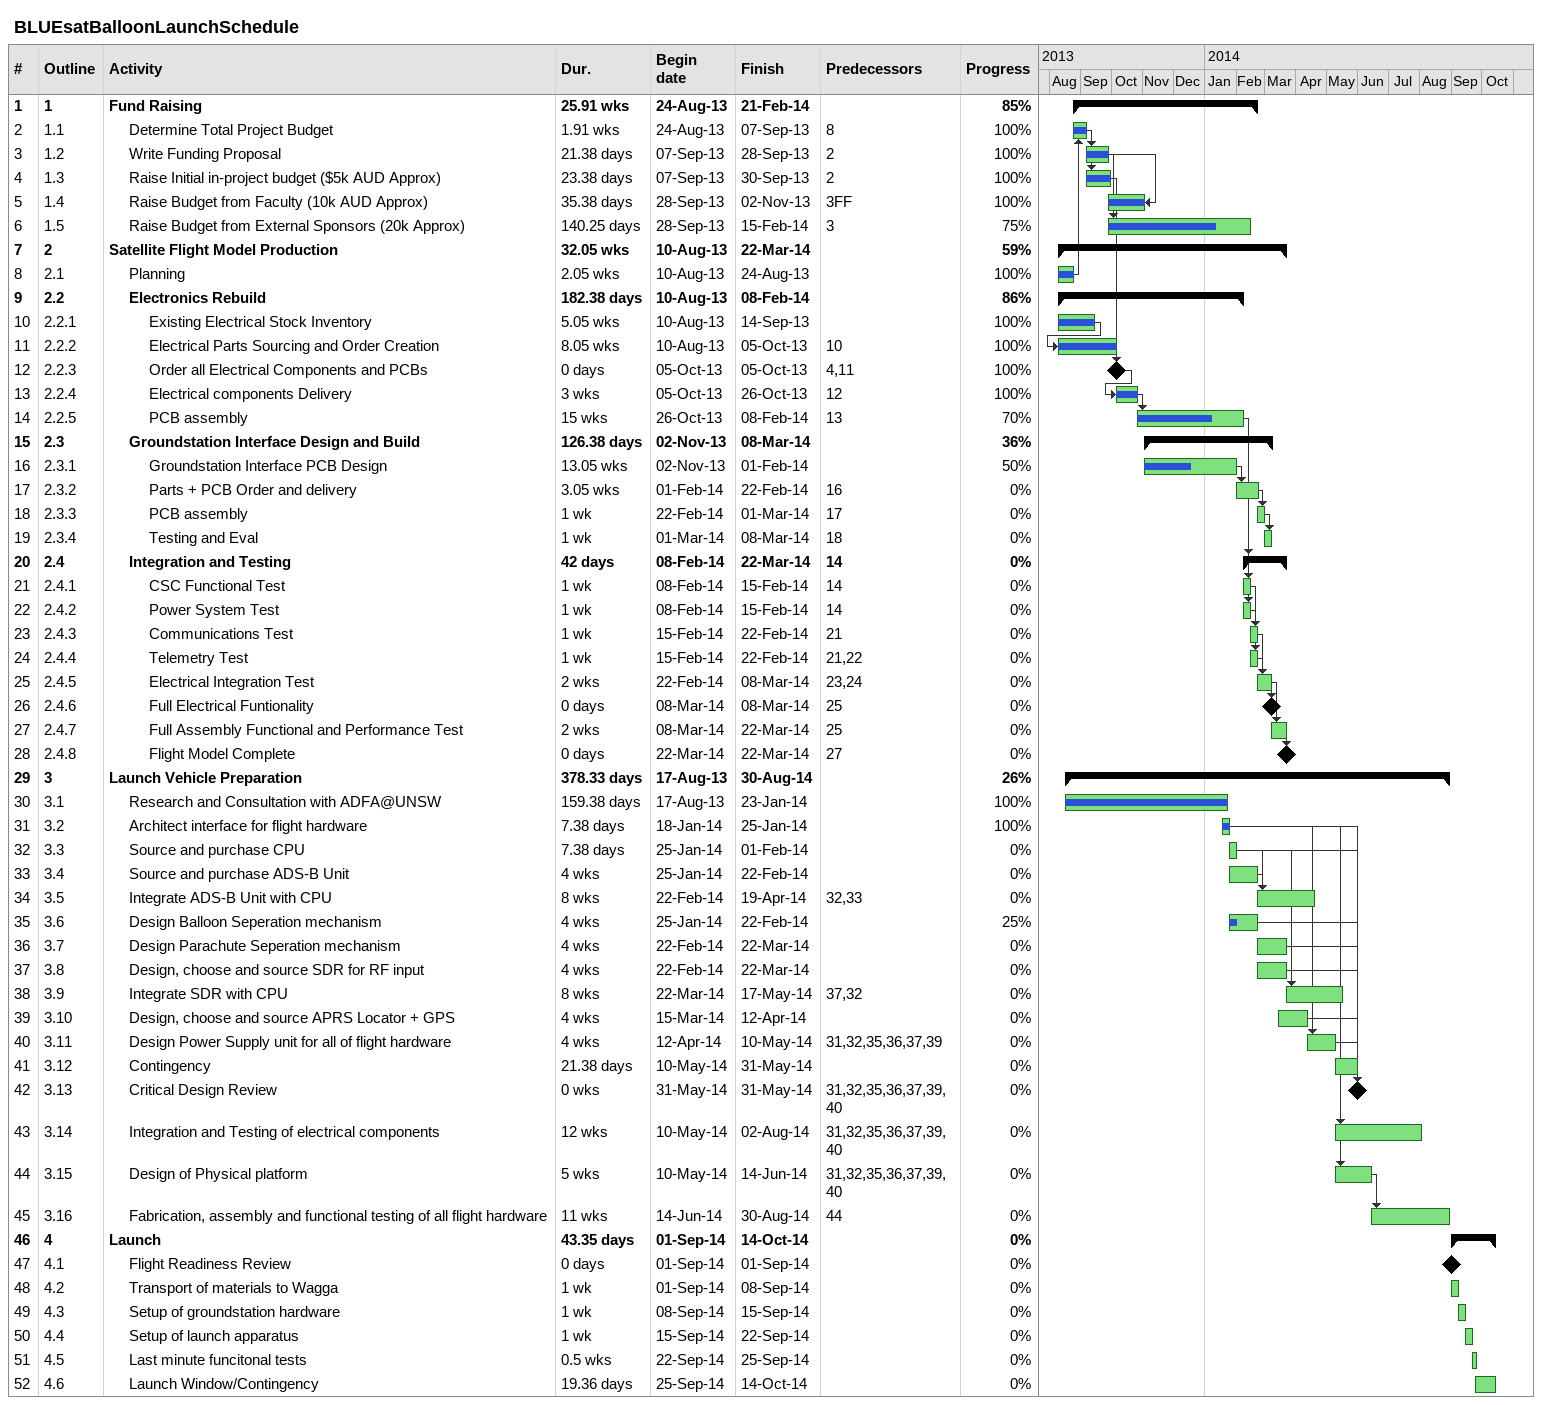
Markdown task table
BLUEsatBalloonLaunchSchedule

| ID | WBS | Task | Duration | Start | Finish | Predecessors | % complete |
|---|---|---|---|---|---|---|---|
| 1 | 1 | **Fund Raising** | 25.91w | 2013-08-24 | 2014-02-21 |  | 85 |
| 2 | 1.1 | Determine Total Project Budget | 1.91w | 2013-08-24 | 2013-09-07 | 8 | 100 |
| 3 | 1.2 | Write Funding Proposal | 21.38d | 2013-09-07 | 2013-09-28 | 2 | 100 |
| 4 | 1.3 | Raise Initial in-project budget ($5k AUD Approx) | 23.38d | 2013-09-07 | 2013-09-30 | 2 | 100 |
| 5 | 1.4 | Raise Budget from Faculty (10k AUD Approx) | 35.38d | 2013-09-28 | 2013-11-02 | 3FF | 100 |
| 6 | 1.5 | Raise Budget from External Sponsors (20k Approx) | 140.25d | 2013-09-28 | 2014-02-15 | 3 | 75 |
| 7 | 2 | **Satellite Flight Model Production** | 32.05w | 2013-08-10 | 2014-03-22 |  | 59 |
| 8 | 2.1 | Planning | 2.05w | 2013-08-10 | 2013-08-24 |  | 100 |
| 9 | 2.2 | **Electronics Rebuild** | 182.38d | 2013-08-10 | 2014-02-08 |  | 86 |
| 10 | 2.2.1 | Existing Electrical Stock Inventory | 5.05w | 2013-08-10 | 2013-09-14 |  | 100 |
| 11 | 2.2.2 | Electrical Parts Sourcing and Order Creation | 8.05w | 2013-08-10 | 2013-10-05 | 10 | 100 |
| 12 | 2.2.3 | Order all Electrical Components and PCBs | 0d | 2013-10-05 | 2013-10-05 | 4, 11 | 100 |
| 13 | 2.2.4 | Electrical components Delivery | 3w | 2013-10-05 | 2013-10-26 | 12 | 100 |
| 14 | 2.2.5 | PCB assembly | 15w | 2013-10-26 | 2014-02-08 | 13 | 70 |
| 15 | 2.3 | **Groundstation Interface Design and Build** | 126.38d | 2013-11-02 | 2014-03-08 |  | 36 |
| 16 | 2.3.1 | Groundstation Interface PCB Design | 13.05w | 2013-11-02 | 2014-02-01 |  | 50 |
| 17 | 2.3.2 | Parts + PCB Order and delivery | 3.05w | 2014-02-01 | 2014-02-22 | 16 | 0 |
| 18 | 2.3.3 | PCB assembly | 1w | 2014-02-22 | 2014-03-01 | 17 | 0 |
| 19 | 2.3.4 | Testing and Eval | 1w | 2014-03-01 | 2014-03-08 | 18 | 0 |
| 20 | 2.4 | **Integration and Testing** | 42d | 2014-02-08 | 2014-03-22 | 14 | 0 |
| 21 | 2.4.1 | CSC Functional Test | 1w | 2014-02-08 | 2014-02-15 | 14 | 0 |
| 22 | 2.4.2 | Power System Test | 1w | 2014-02-08 | 2014-02-15 | 14 | 0 |
| 23 | 2.4.3 | Communications Test | 1w | 2014-02-15 | 2014-02-22 | 21 | 0 |
| 24 | 2.4.4 | Telemetry Test | 1w | 2014-02-15 | 2014-02-22 | 21, 22 | 0 |
| 25 | 2.4.5 | Electrical Integration Test | 2w | 2014-02-22 | 2014-03-08 | 23, 24 | 0 |
| 26 | 2.4.6 | Full Electrical Funtionality | 0d | 2014-03-08 | 2014-03-08 | 25 | 0 |
| 27 | 2.4.7 | Full Assembly Functional and Performance Test | 2w | 2014-03-08 | 2014-03-22 | 25 | 0 |
| 28 | 2.4.8 | Flight Model Complete | 0d | 2014-03-22 | 2014-03-22 | 27 | 0 |
| 29 | 3 | **Launch Vehicle Preparation** | 378.33d | 2013-08-17 | 2014-08-30 |  | 26 |
| 30 | 3.1 | Research and Consultation with ADFA@UNSW | 159.38d | 2013-08-17 | 2014-01-23 |  | 100 |
| 31 | 3.2 | Architect interface for flight hardware | 7.38d | 2014-01-18 | 2014-01-25 |  | 100 |
| 32 | 3.3 | Source and purchase CPU | 7.38d | 2014-01-25 | 2014-02-01 |  | 0 |
| 33 | 3.4 | Source and purchase ADS-B Unit | 4w | 2014-01-25 | 2014-02-22 |  | 0 |
| 34 | 3.5 | Integrate ADS-B Unit with CPU | 8w | 2014-02-22 | 2014-04-19 | 32, 33 | 0 |
| 35 | 3.6 | Design Balloon Seperation mechanism | 4w | 2014-01-25 | 2014-02-22 |  | 25 |
| 36 | 3.7 | Design Parachute Seperation mechanism | 4w | 2014-02-22 | 2014-03-22 |  | 0 |
| 37 | 3.8 | Design, choose and source SDR for RF input | 4w | 2014-02-22 | 2014-03-22 |  | 0 |
| 38 | 3.9 | Integrate SDR with CPU | 8w | 2014-03-22 | 2014-05-17 | 37, 32 | 0 |
| 39 | 3.10 | Design, choose and source APRS Locator + GPS | 4w | 2014-03-15 | 2014-04-12 |  | 0 |
| 40 | 3.11 | Design Power Supply unit for all of flight hardware | 4w | 2014-04-12 | 2014-05-10 | 31, 32, 35, 36, 37, 39 | 0 |
| 41 | 3.12 | Contingency | 21.38d | 2014-05-10 | 2014-05-31 |  | 0 |
| 42 | 3.13 | Critical Design Review | 0w | 2014-05-31 | 2014-05-31 | 31, 32, 35, 36, 37, 39, 40 | 0 |
| 43 | 3.14 | Integration and Testing of electrical components | 12w | 2014-05-10 | 2014-08-02 | 31, 32, 35, 36, 37, 39, 40 | 0 |
| 44 | 3.15 | Design of Physical platform | 5w | 2014-05-10 | 2014-06-14 | 31, 32, 35, 36, 37, 39, 40 | 0 |
| 45 | 3.16 | Fabrication, assembly and functional testing of all flight hardware | 11w | 2014-06-14 | 2014-08-30 | 44 | 0 |
| 46 | 4 | **Launch** | 43.35d | 2014-09-01 | 2014-10-14 |  | 0 |
| 47 | 4.1 | Flight Readiness Review | 0d | 2014-09-01 | 2014-09-01 |  | 0 |
| 48 | 4.2 | Transport of materials to Wagga | 1w | 2014-09-01 | 2014-09-08 |  | 0 |
| 49 | 4.3 | Setup of groundstation hardware | 1w | 2014-09-08 | 2014-09-15 |  | 0 |
| 50 | 4.4 | Setup of launch apparatus | 1w | 2014-09-15 | 2014-09-22 |  | 0 |
| 51 | 4.5 | Last minute funcitonal tests | 0.5w | 2014-09-22 | 2014-09-25 |  | 0 |
| 52 | 4.6 | Launch Window/Contingency | 19.36d | 2014-09-25 | 2014-10-14 |  | 0 |
